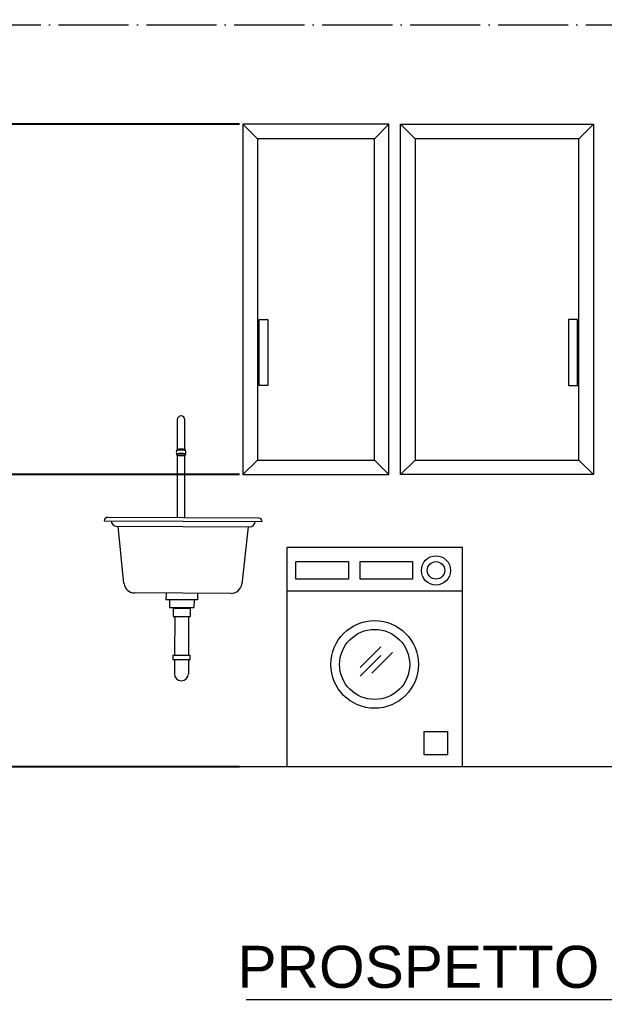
# Model space of a CAD drawing. Header units: centimetres. Extents: x 5667 to 17750, y 274 to 6203.
# Drawn here: x 13047.7 to 13247.9, y 2387.6 to 2723.1 of the extents above; entities that cross this region are included whole.
import ezdxf

# ---------------------------------------------------------------- set-up
doc = ezdxf.new("R2010")
doc.units = ezdxf.units.CM
doc.header["$MEASUREMENT"] = 0
doc.linetypes.add('ACAD_ISO04W100', pattern=[30, 24, -3, 0, -3])
doc.layers.get('0').update_dxf_attribs({"lineweight": 18})
for name, color, linetype, lineweight in [('A-FURN', 8, 'Continuous', 9), ('A-GLAZ-FULL', 140, 'Continuous', 9), ('A-WALL-FULL', 7, 'Continuous', 20), ('G-ANNO-DIM', 3, 'Continuous', 9), ('G-ANNO-TEXT', 3, 'Continuous', 18)]:
    doc.layers.add(name, color=color, linetype=linetype, lineweight=lineweight)
doc.styles.add('ARIAL', font='arial.ttf')
doc.styles.add('underline', font='arial.ttf')
doc.dimstyles.new('TICK_36', dxfattribs={"dimtxt": 10, "dimasz": 3.6, "dimexe": 1.8, "dimexo": 1.2, "dimgap": 1.8, "dimtad": 0, "dimdec": 0, "dimzin": 0, "dimdsep": 46, "dimtxsty": 'ARIAL', "dimblk": 'OBLIQUE', "dimcen": 1.8, "dimdle": 1.8, "dimclrd": 256, "dimclrt": 256, "dimadec": 0, "dimazin": 0, "dimtfac": 1, "dimtdec": 0, "dimtmove": 1, "dimatfit": 3, "dimldrblk": 'OPEN90', "dimfxl": 1, "dimtolj": 1, "dimtzin": 0, "dimarcsym": 0})

# ---------------------------------------------------------------- blocks, each defined once
blk = doc.blocks.new('_Oblique')
at = {"color": 0, "linetype": 'ByBlock', "lineweight": -2}
blk.add_line((-0.5, -0.5), (0.5, 0.5), dxfattribs=at)
blk = doc.blocks.new('*D69')
at = {"layer": 'Defpoints', "color": 0, "transparency": 16777216}
for p in [(13124.18, 2687.32), (12701.05, 2567.32), (13124.18, 2567.32)]:
    blk.add_point(p, dxfattribs=at)
at = {"layer": 'G-ANNO-DIM', "color": 0, "lineweight": -2, "transparency": 16777216}
for p, q in [((13122.98, 2687.32), (12699.25, 2687.32)), ((13122.98, 2567.32), (12699.25, 2567.32))]:
    blk.add_line(p, q, dxfattribs=at)
at = {"layer": 'G-ANNO-DIM', "lineweight": -2, "transparency": 16777216}
for p, q in [((12701.05, 2689.12), (12701.05, 2639.68)), ((12701.05, 2565.52), (12701.05, 2614.96))]:
    blk.add_line(p, q, dxfattribs=at)
at = {"layer": 'G-ANNO-DIM', "lineweight": -2, "transparency": 16777216, "xscale": 3.6, "yscale": 3.6, "zscale": 3.6}
for p, rotation in [((12701.05, 2687.32), 90), ((12701.05, 2567.32), 270)]:
    blk.add_blockref('_Oblique', p, dxfattribs=dict(at, rotation=rotation))
at = {"layer": 'G-ANNO-DIM', "transparency": 16777216, "insert": (12701.05, 2627.32), "char_height": 10, "attachment_point": 5, "rotation": 90, "style": 'ARIAL'}
blk.add_mtext('\\A1;120', dxfattribs=at)
blk = doc.blocks.new('_Open90')
at = {"color": 0, "linetype": 'ByBlock', "lineweight": -2}
for p, q in [((0, 0), (-1, 0)), ((-0.5, 0.5), (0, 0)), ((0, 0), (-0.5, -0.5))]:
    blk.add_line(p, q, dxfattribs=at)
blk = doc.blocks.new('*D70')
at = {"layer": 'Defpoints', "color": 0, "transparency": 16777216}
for p in [(12701.05, 2721.32), (12729.93, 2721.32), (13124.18, 2687.32)]:
    blk.add_point(p, dxfattribs=at)
at = {"layer": 'G-ANNO-DIM', "color": 0, "lineweight": -2, "transparency": 16777216}
for p, q in [((12728.73, 2721.32), (12699.25, 2721.32)), ((13122.98, 2687.32), (12699.25, 2687.32))]:
    blk.add_line(p, q, dxfattribs=at)
at = {"layer": 'G-ANNO-DIM', "lineweight": -2, "transparency": 16777216}
for p, q in [((12701.05, 2723.12), (12701.05, 2713.26)), ((12701.05, 2685.52), (12701.05, 2695.38))]:
    blk.add_line(p, q, dxfattribs=at)
at = {"layer": 'G-ANNO-DIM', "lineweight": -2, "transparency": 16777216, "xscale": 3.6, "yscale": 3.6, "zscale": 3.6}
for p, rotation in [((12701.05, 2721.32), 90), ((12701.05, 2687.32), 270)]:
    blk.add_blockref('_Oblique', p, dxfattribs=dict(at, rotation=rotation))
at = {"layer": 'G-ANNO-DIM', "transparency": 16777216, "insert": (12701.05, 2704.32), "char_height": 10, "attachment_point": 5, "rotation": 90, "style": 'ARIAL'}
blk.add_mtext('\\A1;34', dxfattribs=at)
blk = doc.blocks.new('*D71')
at = {"layer": 'Defpoints', "color": 0, "transparency": 16777216}
for p in [(13124.18, 2567.32), (12701.05, 2467.32), (13124.18, 2467.32)]:
    blk.add_point(p, dxfattribs=at)
at = {"layer": 'G-ANNO-DIM', "color": 0, "lineweight": -2, "transparency": 16777216}
for p, q in [((13122.98, 2567.32), (12699.25, 2567.32)), ((13122.98, 2467.32), (12699.25, 2467.32))]:
    blk.add_line(p, q, dxfattribs=at)
at = {"layer": 'G-ANNO-DIM', "lineweight": -2, "transparency": 16777216}
for p, q in [((12701.05, 2569.12), (12701.05, 2529.68)), ((12701.05, 2465.52), (12701.05, 2504.96))]:
    blk.add_line(p, q, dxfattribs=at)
at = {"layer": 'G-ANNO-DIM', "lineweight": -2, "transparency": 16777216, "xscale": 3.6, "yscale": 3.6, "zscale": 3.6}
for p, rotation in [((12701.05, 2567.32), 90), ((12701.05, 2467.32), 270)]:
    blk.add_blockref('_Oblique', p, dxfattribs=dict(at, rotation=rotation))
at = {"layer": 'G-ANNO-DIM', "transparency": 16777216, "insert": (12701.05, 2517.32), "char_height": 10, "attachment_point": 5, "rotation": 90, "style": 'ARIAL'}
blk.add_mtext('\\A1;100', dxfattribs=at)

msp = doc.modelspace()

# ---------------------------------------------------------------- linework, layer by layer
at = {"layer": 'A-FURN'}
for p, q in [((13129.68, 2620.4), (13132.74, 2620.4)), ((13129.68, 2597.83), (13129.68, 2620.4)), ((13132.74, 2620.4), (13132.74, 2597.83)), ((13238.68, 2620.4), (13235.63, 2620.4)), ((13235.63, 2620.4), (13235.63, 2597.83)), ((13238.68, 2597.83), (13238.68, 2620.4)), ((13132.74, 2597.83), (13129.68, 2597.83)), ((13235.63, 2597.83), (13238.68, 2597.83)), ((13101.66, 2586.1), (13101.66, 2575.91)), ((13104.33, 2575.91), (13104.33, 2586.1)), ((13101.66, 2573.98), (13101.66, 2552.56)), ((13104.33, 2552.56), (13104.33, 2573.98)), ((13076.69, 2551.49), (13130.75, 2551.23)), ((13076.69, 2551.49), (13076.69, 2551.49)), ((13129.56, 2552.44), (13077.89, 2552.68)), ((13130.75, 2551.23), (13130.75, 2551.23)), ((13080.88, 2549.67), (13126.54, 2549.45)), ((13083.45, 2530.05), (13081.48, 2549.66)), ((13125.94, 2549.45), (13123.78, 2529.86)), ((13120.18, 2526.65), (13087.02, 2526.81)), ((13097.84, 2526.76), (13097.82, 2524.5)), ((13108.65, 2526.71), (13108.64, 2524.44)), ((13108.64, 2524.44), (13097.82, 2524.5)), ((13099.03, 2524.49), (13099.01, 2521.85)), ((13107.44, 2524.45), (13107.42, 2521.81)), ((13099.01, 2521.85), (13107.42, 2521.81)), ((13100.31, 2521.84), (13100.3, 2518.75)), ((13106.12, 2521.47), (13100.31, 2521.5)), ((13106.13, 2521.81), (13106.11, 2518.72)), ((13100.3, 2518.75), (13106.11, 2518.72)), ((13100.83, 2518.74), (13100.76, 2505.55)), ((13105.58, 2518.72), (13105.52, 2505.53)), ((13100.23, 2505.55), (13106.05, 2505.53)), ((13100.23, 2505.55), (13100.23, 2503.97)), ((13106.04, 2503.94), (13100.23, 2503.97)), ((13100.23, 2503.97), (13106.04, 2503.94)), ((13100.76, 2503.97), (13100.73, 2499.14)), ((13105.51, 2503.94), (13105.49, 2499.11)), ((13106.05, 2505.53), (13106.04, 2503.94))]:
    msp.add_line(p, q, dxfattribs=at)
for points in [[(13139.27, 2467.32), (13139.27, 2542.52), (13199.27, 2542.52), (13199.27, 2467.32)], [(13142.27, 2531.52), (13142.27, 2537.52), (13160.27, 2537.52), (13160.27, 2531.52)], [(13164.27, 2531.52), (13164.27, 2537.52), (13182.27, 2537.52), (13182.27, 2531.52)], [(13186.27, 2471.32), (13186.27, 2479.32), (13194.27, 2479.32), (13194.27, 2471.32)]]:
    msp.add_lwpolyline(points, close=True, dxfattribs=at)
for points in [[(13139.27, 2527.52), (13199.27, 2527.52)], [(13164.27, 2501.32), (13171.34, 2508.39)], [(13168.27, 2499.32), (13175.34, 2506.39)], [(13164.27, 2498.32), (13171.34, 2505.39)]]:
    msp.add_lwpolyline(points, dxfattribs=at)
for centre, radius in [((13190.27, 2534.52), 5), ((13190.27, 2534.52), 3), ((13169.27, 2502.32), 15), ((13169.27, 2502.32), 12)]:
    msp.add_circle(centre, radius, dxfattribs=at)
for centre, radius, start, end in [((13103, 2586.09), 1.33, 0.1224, 179.8776), ((13102.2, 2574.96), 0.869, 140.4177, 217.9852), ((13101.59, 2574.25), 0.191, 114.8047, 245.1953), ((13101.72, 2575.67), 0.244, 102.6674, 218.0261), ((13102.99, 2569.41), 5.23, 73.5535, 106.4465), ((13101.72, 2574.23), 0.252, 215.7695, 256.5959), ((13103, 2570.53), 5.2, 73.5696, 106.4975), ((13103, 2570.9), 5.18, 75.0637, 104.9363), ((13104.26, 2575.66), 0.254, 325.8407, 73.6277), ((13104.27, 2574.23), 0.253, 283.4243, 324.2103), ((13103.83, 2574.97), 0.847, 319.9002, 40.0998), ((13104.39, 2574.25), 0.191, 294.8047, 65.1953), ((13077.89, 2551.48), 1.2, 89.7287, 179.7287), ((13080.89, 2551.47), 1.8, 179.7287, 269.7287), ((13126.55, 2551.25), 1.8, 269.7287, 359.7287), ((13129.55, 2551.24), 1.2, 359.7287, 89.7287), ((13087.04, 2530.41), 3.6, 185.7377, 269.7287), ((13120.2, 2530.26), 3.6, 269.7287, 353.7197), ((13103.11, 2499.12), 2.38, 179.7287, 359.7287)]:
    msp.add_arc(centre, radius, start, end, dxfattribs=at)
for start_param, end_param in [(-0.053243, 3.194836), (3.592619, 5.832158)]:
    msp.add_ellipse((13102.99, 2574.09), major_axis=(1.48, 0), ratio=0.172573, start_param=start_param, end_param=end_param, dxfattribs=at)
at = {"layer": 'A-GLAZ-FULL'}
for p, q in [((13124.18, 2687.32), (13124.18, 2567.32)), ((13174.18, 2687.32), (13124.18, 2687.32)), ((13129.18, 2682.32), (13124.18, 2687.32)), ((13169.18, 2682.32), (13174.18, 2687.32)), ((13174.18, 2567.32), (13174.18, 2687.32)), ((13178.18, 2567.32), (13178.18, 2687.32)), ((13178.18, 2687.32), (13244.18, 2687.32)), ((13183.18, 2682.32), (13178.18, 2687.32)), ((13239.18, 2682.32), (13244.18, 2687.32)), ((13244.18, 2687.32), (13244.18, 2567.32)), ((13169.18, 2682.32), (13129.18, 2682.32)), ((13129.18, 2682.32), (13129.18, 2572.32)), ((13169.18, 2572.32), (13169.18, 2682.32)), ((13239.18, 2682.32), (13183.18, 2682.32)), ((13183.18, 2682.32), (13183.18, 2572.32)), ((13239.18, 2572.32), (13239.18, 2682.32)), ((13124.18, 2567.32), (13129.18, 2572.32)), ((13129.18, 2572.32), (13169.18, 2572.32)), ((13174.18, 2567.32), (13169.18, 2572.32)), ((13178.18, 2567.32), (13183.18, 2572.32)), ((13183.18, 2572.32), (13239.18, 2572.32)), ((13244.18, 2567.32), (13239.18, 2572.32)), ((13124.18, 2567.32), (13174.18, 2567.32)), ((13244.18, 2567.32), (13178.18, 2567.32))]:
    msp.add_line(p, q, dxfattribs=at)
at = {"layer": 'A-WALL-FULL', "linetype": 'ACAD_ISO04W100'}
msp.add_line((12729.93, 2721.32), (13643.93, 2721.32), dxfattribs=at)
at = {"layer": 'A-WALL-FULL'}
msp.add_line((13703.93, 2467.32), (12683.93, 2467.32), dxfattribs=at)
msp.add_line((13703.93, 2467.32), (12683.93, 2467.32), dxfattribs=at)
at = {"layer": 'G-ANNO-TEXT'}
msp.add_line((13125.26, 2387.63), (13381.42, 2387.63), dxfattribs=at)

# ---------------------------------------------------------------- texts
at = {"layer": 'G-ANNO-TEXT', "style": 'underline'}
msp.add_text('PROSPETTO POSTERIORE', height=14.3814, dxfattribs=at).set_placement((13122.32, 2391.6))

# ---------------------------------------------------------------- dimensions: what is measured, and where the dimension line sits
at = {"layer": 'G-ANNO-DIM'}
for base, p1, p2, picture, middle in [((12701.05, 2721.32), (13124.18, 2687.32), (12729.93, 2721.32), '*D70', (12701.05, 2704.32)), ((12701.05, 2567.32), (13124.18, 2687.32), (13124.18, 2567.32), '*D69', (12701.05, 2627.32)), ((12701.05, 2467.32), (13124.18, 2567.32), (13124.18, 2467.32), '*D71', (12701.05, 2517.32))]:
    dim = msp.add_linear_dim(base=base, p1=p1, p2=p2, angle=90, dimstyle='TICK_36', dxfattribs=at)
    dim.commit()
    dim.dimension.update_dxf_attribs({"geometry": picture, "text_midpoint": middle})

doc.saveas('drawing.dxf')
